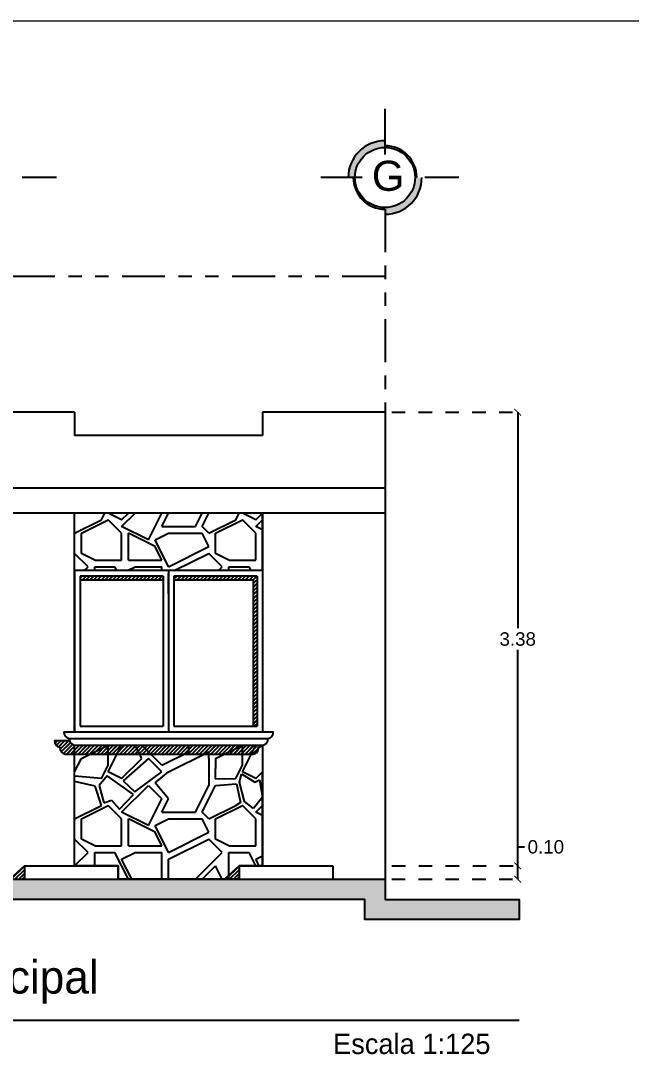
# Model space of a CAD drawing. Header units: inches. Extents: x 0.9 to 45.9, y 0.4 to 30.4.
# Drawn here: x 23.14 to 27.69, y 22.68 to 30.38 of the extents above; entities that cross this region are included whole.
import ezdxf

# ---------------------------------------------------------------- set-up
doc = ezdxf.new("R2010")
doc.units = ezdxf.units.IN
doc.header["$MEASUREMENT"] = 0
for name, pattern in [('ACAD_ISO02W100', [15, 12, -3]), ('DASHDOT', [25.4, 12.7, -6.35, 0, -6.35]), ('JIS_09_08', [10.75, 8, -0.55, 0.55, -0.55, 0.55, -0.55])]:
    doc.linetypes.add(name, pattern=pattern)
for name, color, linetype in [('MUEBLES', 8, 'Continuous'), ('MUROS', 9, 'Continuous'), ('TEXTO', 142, 'Continuous'), ('VENTANAS', 143, 'Continuous')]:
    doc.layers.add(name, color=color, linetype=linetype)
doc.layers.add('PIE D PLANO', color=1, linetype='Continuous', lineweight=18)
doc.styles.add('COTAS II', font='Arial.ttf', dxfattribs={"height": 0.1})
doc.styles.get("Standard").update_dxf_attribs({"font": 'Arial.ttf'})
doc.styles.add('TEXTO', font='Arial.ttf', dxfattribs={"width": 0.8, "height": 0.2})
doc.dimstyles.new('COTAS II', dxfattribs={"dimtxt": 0.18, "dimasz": 0.05, "dimexe": 0.05, "dimexo": 0.05, "dimgap": 0.03, "dimtad": 0, "dimtih": 1, "dimtoh": 1, "dimzin": 0, "dimdsep": 46, "dimtxsty": 'COTAS II', "dimblk": 'ARCHTICK', "dimcen": 0.02, "dimazin": 0, "dimtfac": 1, "dimtofl": 0, "dimtmove": 0, "dimatfit": 3, "dimfxl": 1, "dimtolj": 1, "dimtzin": 0, "dimarcsym": 0})
pattern_1 = [(45, (-1650.833552, -905.024749), (-0.01414213562, 0.01414213562), []), (45, (-1650.833152, -905.024749), (-0.01414213562, 0.01414213562), [])]

# ---------------------------------------------------------------- blocks, each defined once
blk = doc.blocks.new('_ArchTick')
at = {"color": 0, "linetype": 'ByBlock', "const_width": 0.15}
blk.add_lwpolyline([(-0.5, -0.5), (0.5, 0.5)], dxfattribs=at)
blk = doc.blocks.new('*D52')
at = {"layer": 'Defpoints', "color": 0, "ltscale": 0.008, "transparency": 16777216}
for p in [(25.8583, 27.4616, -0.074), (26.8469, 27.4616), (25.8583, 24.0816, -0.074)]:
    blk.add_point(p, dxfattribs=at)
at = {"layer": 'VENTANAS', "color": 0, "linetype": 'ACAD_ISO02W100', "lineweight": -2, "ltscale": 0.008, "transparency": 16777216}
blk.add_line((25.9083, 27.4616), (26.8969, 27.4616), dxfattribs=at)
at = {"layer": 'VENTANAS', "color": 0, "lineweight": -2, "ltscale": 0.008, "transparency": 16777216}
for p, q in [((26.8469, 27.4616), (26.8469, 25.8523)), ((26.8469, 24.0816), (26.8469, 25.691))]:
    blk.add_line(p, q, dxfattribs=at)
at = {"layer": 'VENTANAS', "color": 0, "linetype": 'DASHDOT', "lineweight": -2, "ltscale": 0.008, "transparency": 16777216}
blk.add_line((25.9083, 24.0816), (26.8969, 24.0816), dxfattribs=at)
at = {"layer": 'VENTANAS', "color": 0, "lineweight": -2, "ltscale": 0.008, "transparency": 16777216, "xscale": 0.05, "yscale": 0.05, "zscale": 0.05}
for p, rotation in [((26.8469, 27.4616), 90), ((26.8469, 24.0816), 270)]:
    blk.add_blockref('_ArchTick', p, dxfattribs=dict(at, rotation=rotation))
at = {"layer": 'VENTANAS', "color": 0, "ltscale": 0.008, "transparency": 16777216, "insert": (26.8469, 25.7716), "char_height": 0.1, "attachment_point": 5, "style": 'COTAS II'}
blk.add_mtext('\\A1;3.38', dxfattribs=at)
blk = doc.blocks.new('*D60')
at = {"layer": 'Defpoints', "color": 0, "ltscale": 0.008, "transparency": 16777216}
for p in [(25.8583, 24.0816, -0.074), (25.8583, 23.9816, -0.074), (26.847, 23.9816)]:
    blk.add_point(p, dxfattribs=at)
at = {"layer": 'VENTANAS', "color": 0, "lineweight": -2, "ltscale": 0.008, "transparency": 16777216}
for p, q in [((26.847, 24.0816), (26.847, 24.223)), ((26.847, 24.223), (26.897, 24.223)), ((26.847, 23.9816), (26.847, 24.0816))]:
    blk.add_line(p, q, dxfattribs=at)
at = {"layer": 'VENTANAS', "color": 0, "linetype": 'DASHDOT', "lineweight": -2, "ltscale": 0.008, "transparency": 16777216}
blk.add_line((25.9083, 24.0816), (26.897, 24.0816), dxfattribs=at)
at = {"layer": 'VENTANAS', "color": 0, "linetype": 'ACAD_ISO02W100', "lineweight": -2, "ltscale": 0.008, "transparency": 16777216}
blk.add_line((25.9083, 23.9816), (26.897, 23.9816), dxfattribs=at)
at = {"layer": 'VENTANAS', "color": 0, "lineweight": -2, "ltscale": 0.008, "transparency": 16777216, "xscale": 0.05, "yscale": 0.05, "zscale": 0.05}
for p, rotation in [((26.847, 24.0816), 90), ((26.847, 23.9816), 270)]:
    blk.add_blockref('_ArchTick', p, dxfattribs=dict(at, rotation=rotation))
at = {"layer": 'VENTANAS', "color": 0, "ltscale": 0.008, "transparency": 16777216, "insert": (27.0566, 24.223), "char_height": 0.1, "attachment_point": 5, "style": 'COTAS II'}
blk.add_mtext('\\A1;0.10', dxfattribs=at)

msp = doc.modelspace()

# ---------------------------------------------------------------- hatches: boundary and pattern name
h = msp.add_hatch()
h.set_pattern_fill('JIS_LC_20', color=250, scale=0.001, style=0)
h.set_pattern_definition(pattern_1)
h.paths.add_polyline_path([(24.2053, 26.2416), (23.5853, 26.2416), (23.5853, 26.2116), (24.2053, 26.2116)])
h = msp.add_hatch()
h.set_pattern_fill('JIS_LC_20', color=250, scale=0.001, style=0)
h.set_pattern_definition(pattern_1)
h.paths.add_polyline_path([(24.9053, 26.2416), (24.2853, 26.2416), (24.2853, 26.2116), (24.8753, 26.2116), (24.8753, 25.1216), (24.9053, 25.1216)])
h = msp.add_hatch()
h.set_pattern_fill('JIS_LC_20', color=250, scale=0.001, style=0)
h.set_pattern_definition([(45, (-1799.730164, -905.224749), (-0.01414213562, 0.01414213562), []), (45, (-1799.729764, -905.224749), (-0.01414213562, 0.01414213562), [])])
edge = h.paths.add_edge_path()
edge.add_arc((24.9105, 25.0094), 0.0445, 275.33633, 321.34019)
edge.add_line((24.9453, 24.9816), (23.5453, 24.9816))
edge.add_arc((23.5504, 25.0267), 0.0454, 194.80045, 263.54628, ccw=False)
edge.add_line((23.5065, 25.0151), (23.3947, 25.0151))
edge.add_arc((23.4401, 25.0105), 0.0457, 174.13394, 263.18568)
edge.add_arc((23.4798, 24.9602), 0.0454, 173.77334, 263.54628)
edge.add_line((23.4747, 24.9151), (24.8747, 24.9151))
edge.add_arc((24.871, 24.9591), 0.0441, 274.84498, 367.8354)
h = msp.add_hatch()
h.set_pattern_fill('JIS_LC_20', color=250, scale=0.001, style=0)
h.set_pattern_definition([(45, (-1747.761552, -905.224749), (-0.01414213562, 0.01414213562), []), (45, (-1747.761152, -905.224749), (-0.01414213562, 0.01414213562), [])])
h.paths.add_polyline_path([(23.0629, 23.9816), (23.1703, 24.0816), (23.1703, 23.9816)])
h = msp.add_hatch()
h.set_pattern_fill('JIS_LC_20', color=250, scale=0.001, style=0)
h.set_pattern_definition([(45, (-1746.161552, -905.224749), (-0.01414213562, 0.01414213562), []), (45, (-1746.161152, -905.224749), (-0.01414213562, 0.01414213562), [])])
h.paths.add_polyline_path([(24.6629, 23.9816), (24.7703, 24.0816), (24.7703, 23.9816)])
at = {"linetype": 'ByBlock', "ltscale": 0.01}
h = msp.add_hatch(dxfattribs=at)
h.set_pattern_fill('EARTH', color=34, scale=0.02, style=0)
h.set_pattern_definition([(0, (-1799.21716, -903.5179), (0.127, 0.127), [0.127, -0.127]), (0, (-1799.21716, -903.47028), (0.127, 0.127), [0.127, -0.127]), (0, (-1799.21716, -903.42265), (0.127, 0.127), [0.127, -0.127]), (90, (-1799.20129, -903.40678), (-0.127, 0.127), [0.127, -0.127]), (90, (-1799.15366, -903.40678), (-0.127, 0.127), [0.127, -0.127]), (90, (-1799.10604, -903.40678), (-0.127, 0.127), [0.127, -0.127])])
h.paths.add_polyline_path([(17.8583, 23.6816), (17.8583, 23.8316), (18.8583, 23.8316), (18.8583, 23.9816), (25.8583, 23.9816), (25.8583, 23.8316), (26.8583, 23.8316), (26.8583, 23.6816), (25.7083, 23.6816), (25.7083, 23.8316), (19.0083, 23.8316), (19.0083, 23.6816)])
at = {"layer": 'VENTANAS'}
h = msp.add_hatch(color=0, dxfattribs=at)
h.paths.add_polyline_path([(25.5841, 29.2113), (25.6341, 29.2113, -0.414214), (25.8583, 29.4355), (25.8583, 29.4855, 0.414214)])
h.paths.add_polyline_path([(25.8583, 28.9872), (25.8583, 28.9372, 0.414214), (26.1325, 29.2113), (26.0825, 29.2113, -0.414214)])
h = msp.add_hatch(color=0, dxfattribs=at)
h.paths.add_polyline_path([(25.8583, 29.448), (25.8583, 29.4355, -0.414214), (26.0825, 29.2113), (26.095, 29.2113, 0.414214)])
h.paths.add_polyline_path([(25.8583, 28.9872, -0.414214), (25.6341, 29.2113), (25.6216, 29.2113, 0.414214), (25.8583, 28.9747)])

# ---------------------------------------------------------------- linework, layer by layer
at = {"color": 251, "linetype": 'JIS_09_08', "ltscale": 0.04}
for p, q in [((25.8583, 28.9747, -0.104), (25.8583, 27.4616, -0.104)), ((25.8583, 28.4747, -0.134), (21.4333, 28.4747, -0.104))]:
    msp.add_line(p, q, dxfattribs=at)
at = {"color": 250}
for p, q in [((24.2053, 26.2116, -0.104), (23.5853, 26.2116, -0.104)), ((24.8753, 26.2116, -0.104), (24.2853, 26.2116, -0.104)), ((24.8753, 26.2116, -0.104), (24.8753, 25.1216, -0.104)), ((23.3947, 25.0151, -0.104), (23.5065, 25.0151, -0.104)), ((23.4747, 24.9151, -0.104), (24.8747, 24.9151, -0.104)), ((23.1703, 24.0816, -0.104), (23.0629, 23.9816, -0.0981)), ((24.7703, 24.0816, -0.104), (24.6629, 23.9816, -0.0981))]:
    msp.add_line(p, q, dxfattribs=at)
at = {"color": 34, "linetype": 'ByBlock', "ltscale": 0.01}
for p, q in [((25.8583, 23.8316, -0.104), (26.8583, 23.8316, -0.104)), ((26.8583, 23.8316, -0.104), (26.8583, 23.6816, -0.104)), ((26.8583, 23.6816, -0.104), (25.7083, 23.6816, -0.104))]:
    msp.add_line(p, q, dxfattribs=at)
at = {"color": 7}
msp.add_line((20.3799, 22.9322), (26.8583, 22.9322), dxfattribs=at)
at = {"color": 34, "linetype": 'ByBlock', "ltscale": 0.01, "elevation": -0.104}
msp.add_lwpolyline([(17.8583, 23.6816), (17.8583, 23.8316), (18.8583, 23.8316), (18.8583, 23.9816), (25.8583, 23.9816), (25.8583, 23.8316), (26.8583, 23.8316), (26.8583, 23.6816), (25.7083, 23.6816), (25.7083, 23.8316), (19.0083, 23.8316), (19.0083, 23.6816), (17.8583, 23.6816), (17.8583, 23.8316), (18.8583, 23.8316), (18.8583, 23.9816)], dxfattribs=at)
at = {"color": 250}
for centre, radius, start, end in [((23.4401, 25.0105, -0.104), 0.0457, 174.13394, 263.18568), ((23.4798, 24.9602, -0.104), 0.0454, 173.77334, 263.54628), ((24.871, 24.9591, -0.104), 0.0441, 274.84498, 7.8354), ((24.9105, 25.0094, -0.104), 0.0445, 275.33633, 321.34019)]:
    msp.add_arc(centre, radius, start, end, dxfattribs=at)
at = {"layer": 'MUEBLES', "ltscale": 0.03}
for p, q in [((25.8583, 29.3816, -0.104), (25.8583, 29.723, -0.104)), ((23.4093, 29.2113, -0.104), (23.1536, 29.2113, -0.104)), ((23.263, 29.2113, -0.104), (23.1536, 29.2113, -0.104)), ((25.688, 29.2113, -0.104), (25.3794, 29.2113, -0.104)), ((26.4093, 29.2113, -0.104), (26.1536, 29.2113, -0.104)), ((26.263, 29.2113, -0.104), (26.1536, 29.2113, -0.104))]:
    msp.add_line(p, q, dxfattribs=at)
msp.add_circle((25.8583, 29.2113, -0.104), 0.2242, dxfattribs=at)
for radius, start, end in [(0.2742, 90, 180), (0.2367, 0, 90), (0.2367, 180, 270), (0.2742, 270, 0)]:
    msp.add_arc((25.8583, 29.2113, -0.104), radius, start, end, dxfattribs=at)
at = {"layer": 'MUROS'}
for p, q in [((23.5453, 27.4616, -0.1114), (22.0333, 27.4616, -0.1084)), ((23.5453, 27.4616, -0.104), (23.5453, 27.2897, -0.104)), ((24.9453, 27.4616, -0.104), (24.9453, 27.2897, -0.104)), ((25.8583, 27.4616, -0.1159), (24.9453, 27.4616, -0.1142)), ((25.8583, 27.4616, -0.104), (25.8583, 23.9816, -0.104)), ((24.9453, 27.2897, -0.1255), (23.5453, 27.2897, -0.1255)), ((25.8583, 26.8951, -0.104), (19.7833, 26.8951, -0.104)), ((25.8583, 26.7103, -0.104), (22.7833, 26.7103, -0.104)), ((23.5453, 25.0816, -0.104), (23.5453, 26.7103, -0.104)), ((23.5453, 26.2103, -0.104), (23.5453, 26.7103, -0.104)), ((23.5453, 26.5603, -0.104), (23.7453, 26.6603, -0.104)), ((23.5953, 26.5603, -0.104), (23.7953, 26.6603, -0.104)), ((23.7453, 26.6603, -0.104), (23.7703, 26.7103, -0.104)), ((23.8953, 26.6603, -0.104), (23.7953, 26.7103, -0.104)), ((23.8953, 26.5603, -0.104), (23.7953, 26.6603, -0.104)), ((23.8953, 26.6103, -0.104), (23.9953, 26.7103, -0.104)), ((23.8953, 26.6603, -0.104), (23.9453, 26.7103, -0.104)), ((24.0953, 26.5103, -0.104), (24.1953, 26.7103, -0.104)), ((24.1953, 26.6103, -0.104), (24.2453, 26.7103, -0.104)), ((24.4453, 26.6103, -0.104), (24.4953, 26.7103, -0.104)), ((24.4953, 26.6103, -0.104), (24.5453, 26.7103, -0.104)), ((24.5453, 26.5603, -0.104), (24.7453, 26.6603, -0.104)), ((24.5953, 26.5603, -0.104), (24.7953, 26.6603, -0.104)), ((24.7453, 26.6603, -0.104), (24.7703, 26.7103, -0.104)), ((24.8953, 26.6603, -0.104), (24.7953, 26.7103, -0.104)), ((24.8953, 26.5603, -0.104), (24.7953, 26.6603, -0.104)), ((24.8953, 26.6603, -0.104), (24.9453, 26.7103, -0.104)), ((24.8953, 26.6103, -0.104), (24.9453, 26.6603, -0.104)), ((24.9453, 26.2816, -0.104), (24.9453, 26.7103, -0.104)), ((24.9453, 26.2816, -0.104), (24.9453, 26.7103, -0.104)), ((24.0953, 26.5103, -0.104), (23.8953, 26.6103, -0.104)), ((24.1953, 26.6103, -0.104), (24.4453, 26.6103, -0.104)), ((24.5453, 26.5603, -0.104), (24.4953, 26.6103, -0.104)), ((24.9453, 26.5853, -0.104), (24.8953, 26.6103, -0.104)), ((23.5953, 26.4103, -0.104), (23.5953, 26.5603, -0.104)), ((23.8953, 26.3603, -0.104), (23.8953, 26.5603, -0.104)), ((23.9453, 26.3603, -0.104), (23.9453, 26.5603, -0.104)), ((24.1453, 26.4603, -0.104), (23.9453, 26.5603, -0.104)), ((24.1453, 26.5103, -0.104), (24.2453, 26.5603, -0.104)), ((24.2453, 26.3103, -0.104), (24.1453, 26.5103, -0.104)), ((24.2453, 26.5603, -0.104), (24.4953, 26.5603, -0.104)), ((24.5453, 26.4603, -0.104), (24.4953, 26.5603, -0.104)), ((24.5953, 26.4103, -0.104), (24.5953, 26.5603, -0.104)), ((24.8953, 26.3603, -0.104), (24.8953, 26.5603, -0.104)), ((24.9453, 26.3603, -0.104), (24.9453, 26.5603, -0.104)), ((24.9453, 26.5603, -0.104), (24.9453, 26.5603, -0.104)), ((24.1953, 26.3603, -0.104), (24.1453, 26.4603, -0.104)), ((24.2453, 26.3103, -0.104), (24.5453, 26.4603, -0.104)), ((23.6453, 26.3103, -0.104), (23.5453, 26.4103, -0.104)), ((23.6953, 26.3603, -0.104), (23.5953, 26.4103, -0.104)), ((23.6953, 26.3603, -0.104), (23.8953, 26.3603, -0.104)), ((23.9453, 26.3603, -0.104), (24.1953, 26.3603, -0.104)), ((24.288, 26.2816, -0.104), (24.5453, 26.4103, -0.104)), ((24.6453, 26.3103, -0.104), (24.5453, 26.4103, -0.104)), ((24.6953, 26.3603, -0.104), (24.5953, 26.4103, -0.104)), ((24.6953, 26.3603, -0.104), (24.8953, 26.3603, -0.104)), ((23.5453, 26.2816, -0.104), (23.5453, 25.0816, -0.104)), ((24.9453, 26.2816, -0.104), (23.5453, 26.2816, -0.104)), ((23.6166, 26.2816, -0.104), (23.6453, 26.3103, -0.104)), ((23.6953, 26.3103, -0.104), (23.8453, 26.3103, -0.104)), ((23.6953, 26.2816, -0.104), (23.6953, 26.3103, -0.104)), ((23.8596, 26.2816, -0.104), (23.8453, 26.3103, -0.104)), ((23.938, 26.2816, -0.104), (23.9953, 26.3103, -0.104)), ((23.9953, 26.3103, -0.104), (24.1953, 26.3103, -0.104)), ((24.1953, 26.2816, -0.104), (24.1953, 26.3103, -0.104)), ((24.2453, 26.2816, -0.104), (24.2453, 25.0816, -0.104)), ((24.6166, 26.2816, -0.104), (24.6453, 26.3103, -0.104)), ((24.6953, 26.3103, -0.104), (24.8453, 26.3103, -0.104)), ((24.6953, 26.2816, -0.104), (24.6953, 26.3103, -0.104)), ((24.8596, 26.2816, -0.104), (24.8453, 26.3103, -0.104)), ((24.938, 26.2816, -0.104), (24.9453, 26.2853, -0.104)), ((24.9453, 26.2816, -0.104), (24.9453, 25.0816, -0.104)), ((23.5853, 26.2416, -0.104), (23.5853, 25.1216, -0.104)), ((24.2053, 26.2416, -0.104), (23.5853, 26.2416, -0.104)), ((24.2053, 26.2416, -0.104), (24.2053, 25.1216, -0.104)), ((24.2453, 26.1103, -0.104), (24.2453, 26.2603, -0.104)), ((24.2853, 26.2416, -0.104), (24.2853, 25.1216, -0.104)), ((24.9053, 26.2416, -0.104), (24.2853, 26.2416, -0.104)), ((24.9053, 26.2416, -0.104), (24.9053, 25.1216, -0.104)), ((23.5853, 25.1216, -0.104), (24.2053, 25.1216, -0.104)), ((24.2853, 25.1216, -0.104), (24.9053, 25.1216, -0.104)), ((23.4653, 25.0816, -0.104), (25.0253, 25.0816, -0.104)), ((23.5053, 25.0316, -0.104), (24.9853, 25.0316, -0.104)), ((23.5453, 24.9816, -0.104), (24.9453, 24.9816, -0.104)), ((23.5453, 24.9816, -0.104), (24.9453, 24.9816, -0.104)), ((23.5453, 24.9816, -0.104), (24.9453, 24.9816, -0.104)), ((23.5953, 24.8816, -0.104), (23.7953, 24.9816, -0.104)), ((23.7953, 24.8316, -0.104), (23.7953, 24.9816, -0.104)), ((23.7953, 24.7816, -0.104), (23.8953, 24.9816, -0.104)), ((23.8453, 24.9816, -0.104), (23.8453, 24.9816, -0.104)), ((24.0453, 24.8816, -0.104), (23.9953, 24.9816, -0.104)), ((24.1953, 24.8316, -0.104), (24.0453, 24.9816, -0.104)), ((24.1453, 24.8816, -0.104), (24.0453, 24.9816, -0.104)), ((24.3953, 24.9316, -0.104), (24.3953, 24.9816, -0.104)), ((24.4453, 24.9816, -0.104), (24.4453, 24.9816, -0.104)), ((24.5953, 24.8816, -0.104), (24.7953, 24.9816, -0.104)), ((24.7953, 24.8316, -0.104), (24.7953, 24.9816, -0.104)), ((24.7953, 24.7816, -0.104), (24.8953, 24.9816, -0.104)), ((24.8453, 24.9816, -0.104), (24.8453, 24.9816, -0.104)), ((23.5453, 24.8816, -0.104), (23.5453, 24.9316, -0.104)), ((23.5453, 24.7816, -0.104), (23.5953, 24.8816, -0.104)), ((23.5453, 24.8816, -0.104), (23.5453, 24.8816, -0.104)), ((23.8953, 24.7316, -0.104), (24.0453, 24.8816, -0.104)), ((24.0953, 24.8816, -0.104), (23.9076, 24.7155, -0.06)), ((24.1953, 24.7816, -0.104), (24.0953, 24.8816, -0.104)), ((24.1953, 24.8316, -0.104), (24.3953, 24.9316, -0.104)), ((24.2453, 24.7816, -0.104), (24.5453, 24.9316, -0.104)), ((24.5453, 24.8816, -0.104), (24.5453, 24.9316, -0.104)), ((24.5453, 24.8816, -0.104), (24.5453, 24.6816, -0.104)), ((24.5953, 24.8816, -0.104), (24.5933, 24.7306, -0.06)), ((23.7453, 24.7316, -0.104), (23.7953, 24.8316, -0.104)), ((24.7453, 24.7316, -0.104), (24.7953, 24.8316, -0.104)), ((23.5453, 24.0816, -0.104), (23.5453, 24.7816, -0.104)), ((23.7453, 24.7316, -0.104), (23.5453, 24.75, -0.104)), ((23.788, 24.7521, -0.06), (23.7287, 24.6799, -0.06)), ((23.9828, 24.6143, -0.06), (23.788, 24.7521, -0.06)), ((23.8953, 24.7316, -0.104), (23.7953, 24.7816, -0.104)), ((23.994, 24.6338, -0.06), (24.1953, 24.7816, -0.104)), ((24.1458, 24.6996, -0.06), (24.2453, 24.7816, -0.104)), ((24.5933, 24.7306, -0.06), (24.7453, 24.7316, -0.104)), ((24.7727, 24.7047, -0.06), (24.7878, 24.767, -0.06)), ((24.7878, 24.767, -0.06), (24.8868, 24.7065, -0.06)), ((24.8953, 24.7316, -0.104), (24.7953, 24.7816, -0.104)), ((24.8953, 24.7316, -0.104), (24.9453, 24.7816, -0.104)), ((24.9453, 24.0816, -0.104), (24.9453, 24.7816, -0.104)), ((23.6988, 24.6756, -0.06), (23.5453, 24.7112, -0.104)), ((23.7453, 24.5316, -0.104), (23.6988, 24.6756, -0.06)), ((23.7287, 24.6799, -0.06), (23.7634, 24.5502, -0.06)), ((23.8953, 24.4816, -0.104), (24.0953, 24.6816, -0.104)), ((23.9076, 24.7155, -0.06), (23.994, 24.6338, -0.06)), ((24.0953, 24.6816, -0.104), (24.1953, 24.5816, -0.104)), ((24.2453, 24.5816, -0.104), (24.1458, 24.6996, -0.06)), ((24.4453, 24.4816, -0.104), (24.5453, 24.6816, -0.104)), ((24.4953, 24.4816, -0.104), (24.5953, 24.6816, -0.104)), ((24.5953, 24.6816, -0.104), (24.752, 24.6926, -0.06)), ((24.752, 24.6926, -0.06), (24.7818, 24.5543, -0.06)), ((24.8121, 24.5606, -0.06), (24.7727, 24.7047, -0.06)), ((24.8868, 24.7065, -0.06), (24.9226, 24.7237, -0.06)), ((24.9226, 24.7237, -0.06), (24.9453, 24.5932, -0.104)), ((23.8804, 24.5051, -0.06), (23.9828, 24.6143, -0.06)), ((24.0953, 24.3816, -0.104), (24.1953, 24.5816, -0.104)), ((24.1953, 24.4816, -0.104), (24.2453, 24.5816, -0.104)), ((24.9453, 24.5932, -0.104), (24.8788, 24.5083, -0.06)), ((23.5453, 24.4316, -0.104), (23.7453, 24.5316, -0.104)), ((23.5953, 24.4316, -0.104), (23.7953, 24.5316, -0.104)), ((23.7634, 24.5502, -0.06), (23.8188, 24.5714, -0.06)), ((23.8953, 24.4316, -0.104), (23.7953, 24.5316, -0.104)), ((23.8188, 24.5714, -0.06), (23.8804, 24.5051, -0.06)), ((24.5453, 24.4316, -0.104), (24.7453, 24.5316, -0.104)), ((24.5953, 24.4316, -0.104), (24.7953, 24.5316, -0.104)), ((24.7818, 24.5543, -0.06), (24.7453, 24.5316, -0.104)), ((24.8953, 24.4316, -0.104), (24.7953, 24.5316, -0.104)), ((24.8792, 24.508, -0.06), (24.8121, 24.5606, -0.06)), ((24.8953, 24.4816, -0.104), (24.9453, 24.5316, -0.104)), ((23.5953, 24.2816, -0.104), (23.5953, 24.4316, -0.104)), ((24.0953, 24.3816, -0.104), (23.8953, 24.4816, -0.104)), ((23.8953, 24.2316, -0.104), (23.8953, 24.4316, -0.104)), ((23.9453, 24.2316, -0.104), (23.9453, 24.4316, -0.104)), ((24.1453, 24.3316, -0.104), (23.9453, 24.4316, -0.104)), ((24.1453, 24.3816, -0.104), (24.2453, 24.4316, -0.104)), ((24.1953, 24.4816, -0.104), (24.4453, 24.4816, -0.104)), ((24.2453, 24.4316, -0.104), (24.4953, 24.4316, -0.104)), ((24.5453, 24.4316, -0.104), (24.4953, 24.4816, -0.104)), ((24.5453, 24.3316, -0.104), (24.4953, 24.4316, -0.104)), ((24.5953, 24.2816, -0.104), (24.5953, 24.4316, -0.104)), ((24.9453, 24.4566, -0.104), (24.8953, 24.4816, -0.104)), ((24.8953, 24.2316, -0.104), (24.8953, 24.4316, -0.104)), ((24.9453, 24.2316, -0.104), (24.9453, 24.4316, -0.104)), ((24.9453, 24.4316, -0.104), (24.9453, 24.4316, -0.104)), ((24.2453, 24.1816, -0.104), (24.1453, 24.3816, -0.104)), ((23.6453, 24.1816, -0.104), (23.5453, 24.2816, -0.104)), ((23.6953, 24.2316, -0.104), (23.5953, 24.2816, -0.104)), ((24.1953, 24.2316, -0.104), (24.1453, 24.3316, -0.104)), ((24.2453, 24.1816, -0.104), (24.5453, 24.3316, -0.104)), ((24.2453, 24.1316, -0.104), (24.5453, 24.2816, -0.104)), ((24.6453, 24.1816, -0.104), (24.5453, 24.2816, -0.104)), ((24.6953, 24.2316, -0.104), (24.5953, 24.2816, -0.104)), ((23.6953, 24.2316, -0.104), (23.8953, 24.2316, -0.104)), ((23.9453, 24.2316, -0.104), (24.1953, 24.2316, -0.104)), ((24.6953, 24.2316, -0.104), (24.8953, 24.2316, -0.104)), ((23.5453, 24.0816, -0.104), (23.6453, 24.1816, -0.104)), ((23.6953, 24.1816, -0.104), (23.8453, 24.1816, -0.104)), ((23.6953, 24.0816, -0.104), (23.6953, 24.1816, -0.104)), ((23.9453, 23.9816, -0.104), (23.8453, 24.1816, -0.104)), ((23.8953, 24.1316, -0.104), (23.9953, 24.1816, -0.104)), ((23.9703, 23.9816, -0.104), (23.8953, 24.1316, -0.104)), ((23.9953, 24.1816, -0.104), (24.1953, 24.1816, -0.104)), ((24.1953, 23.9816, -0.104), (24.1953, 24.1816, -0.104)), ((24.2453, 23.9816, -0.104), (24.2453, 24.1316, -0.104)), ((24.4453, 23.9816, -0.104), (24.6453, 24.1816, -0.104)), ((24.6953, 24.1816, -0.104), (24.8453, 24.1816, -0.104)), ((24.6953, 23.9816, -0.104), (24.6953, 24.1816, -0.104)), ((24.8953, 24.0816, -0.104), (24.8453, 24.1816, -0.104)), ((24.8953, 24.1316, -0.104), (24.9453, 24.1566, -0.104)), ((24.9203, 24.0816, -0.104), (24.8953, 24.1316, -0.104)), ((23.1703, 24.0816, -0.104), (23.8703, 24.0816, -0.104)), ((23.1703, 24.0816, -0.104), (23.1703, 23.9816, -0.104)), ((23.8703, 24.0816, -0.104), (23.8703, 23.9816, -0.104)), ((24.4953, 23.9816, -0.104), (24.5953, 24.0816, -0.104)), ((24.6438, 23.9816, -0.104), (24.5953, 24.0816, -0.104)), ((24.7703, 24.0816, -0.104), (25.4703, 24.0816, -0.104)), ((24.7703, 24.0816, -0.104), (24.7703, 23.9816, -0.104)), ((25.4703, 24.0816, -0.104), (25.4703, 23.9816, -0.104)), ((18.8583, 23.9816, -0.104), (25.8583, 23.9816, -0.104)), ((23.9453, 23.9816, -0.104), (23.9453, 23.9817, -0.104))]:
    msp.add_line(p, q, dxfattribs=at)
at = {"layer": 'MUROS', "elevation": -0.104}
for points in [[(24.9453, 26.7103), (24.9453, 26.2816), (23.5453, 26.2816), (23.5453, 26.7103)], [(23.5453, 24.9816), (24.9453, 24.9816), (24.9453, 24.0816), (24.7703, 24.0816), (24.7703, 23.9816), (23.8703, 23.9816), (23.8703, 24.0816), (23.5453, 24.0816), (23.5453, 24.9816)]]:
    msp.add_lwpolyline(points, dxfattribs=at)
at = {"layer": 'MUROS'}
for centre, radius, start, end in [((23.5107, 25.077, -0.104), 0.0457, 174.13394, 263.18568), ((24.9812, 25.076, -0.104), 0.0445, 275.33633, 7.34405), ((23.5504, 25.0267, -0.104), 0.0454, 173.77334, 263.54628), ((24.9416, 25.0256, -0.104), 0.0441, 274.84498, 7.8354)]:
    msp.add_arc(centre, radius, start, end, dxfattribs=at)
at = {"layer": 'PIE D PLANO'}
msp.add_line((0.9431, 30.38), (45.9431, 30.38), dxfattribs=at)

# ---------------------------------------------------------------- texts
at = {"color": 7, "attachment_point": 1}
for s, insert, char_height, width in [('{\\fMaiandra GD|b0|i0|c0|p34;Fachada Principal}', (21.0883, 23.3761, 14.6698), 0.246276, 13.20329), ('{\\fMaiandra GD|b0|i0|c0|p34;Escala 1:125}', (25.4707, 22.8312, 13.1512), 0.151788, 11.836506)]:
    msp.add_mtext(s, dxfattribs=dict(at, insert=insert, char_height=char_height, width=width))
at = {"layer": 'TEXTO', "ltscale": 0.03, "style": 'TEXTO'}
msp.add_text('G', height=0.2241, dxfattribs=at).set_placement((25.76, 29.112, -0.104))

# ---------------------------------------------------------------- dimensions: what is measured, and where the dimension line sits
at = {"layer": 'VENTANAS', "ltscale": 0.008}
dim = msp.add_aligned_dim(p1=(25.8583, 24.0816, -0.104), p2=(25.8583, 27.4616, -0.104), distance=-0.9886, dimstyle='COTAS II', dxfattribs=at)
dim.commit()
dim.dimension.update_dxf_attribs({"geometry": '*D52', "text_midpoint": (26.8469, 25.7716, -0.03)})
dim = msp.add_linear_dim(base=(26.847, 23.9816, -0.03), p1=(25.8583, 24.0816, -0.104), p2=(25.8583, 23.9816, -0.104), angle=270, dimstyle='COTAS II', dxfattribs=at)
dim.commit()
dim.dimension.update_dxf_attribs({"geometry": '*D60', "text_midpoint": (27.0566, 24.223, -0.03), "dimtype": 161})

doc.saveas('drawing.dxf')
